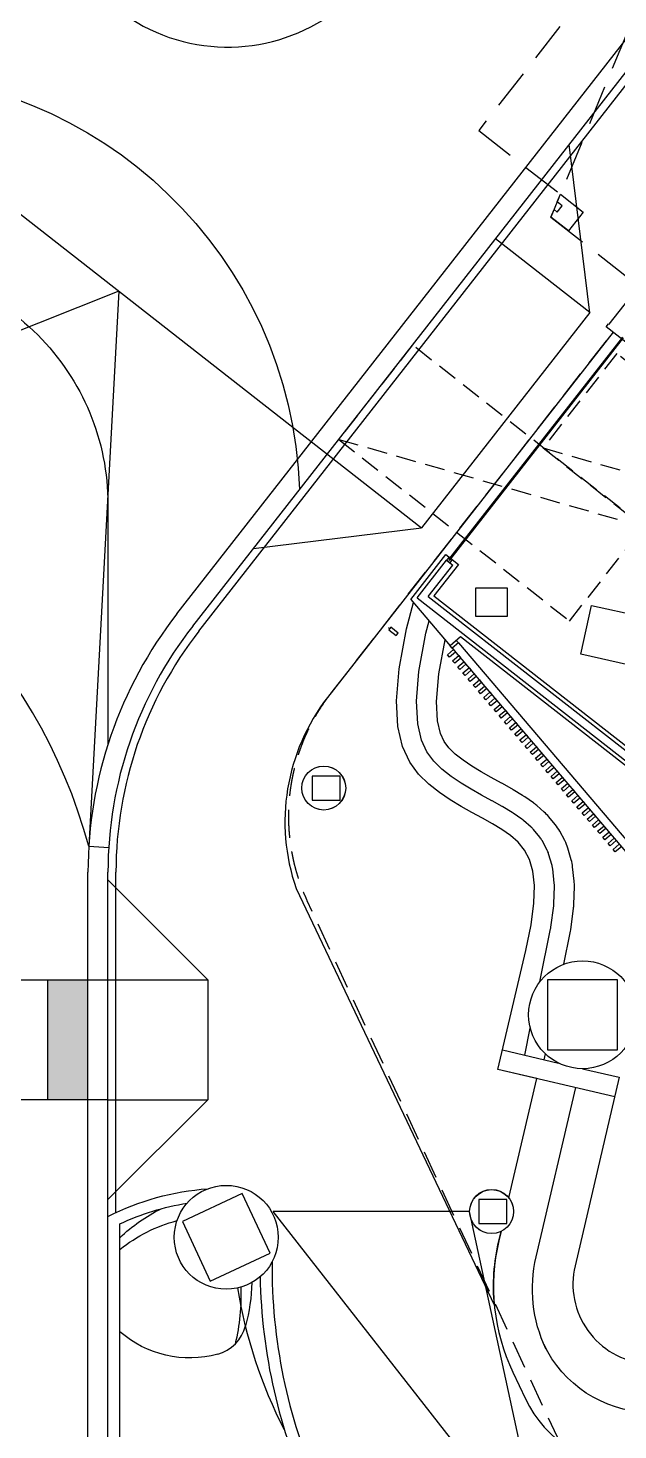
# Model space of a CAD drawing. Header units: millimetres. Extents: x -7616 to 421613, y 91067 to 341353.
# Drawn here: x 336397 to 351158, y 133501 to 168593 of the extents above; entities that cross this region are included whole.
import ezdxf

# ---------------------------------------------------------------- set-up
doc = ezdxf.new("R2010")
doc.units = ezdxf.units.MM
doc.header["$LTSCALE"] = 500
doc.header["$MEASUREMENT"] = 0
doc.linetypes.add('H0', pattern=[0.3, 0.2, -0.1])
doc.linetypes.add('HOON1', pattern=[3, 2, -1])
doc.layers.add('e-plan', color=9, linetype='CONTINUOUS')

# ---------------------------------------------------------------- blocks, each defined once
blk = doc.blocks.new('1F 기둥 140514')
at = {"layer": 'e-plan', "ltscale": 0.5}
for points in [[(401634, 23800), (402434, 23800), (402434, 24500), (401634, 24500)], [(397544, 19200), (398244, 19200), (398244, 19800), (397544, 19800)], [(401714, 8600), (402414, 8600), (402414, 9200), (401714, 9200)]]:
    blk.add_lwpolyline(points, close=True, dxfattribs=at)
blk = doc.blocks.new('A$C633402C3')
at = {"layer": 'e-plan'}
for p, q in [((257105, 53336), (265105, 53336)), ((263605, 50336), (263605, 53336)), ((264605, 50336), (264605, 53336)), ((256513, 50336), (265105, 50336)), ((265405, 38206), (265405, 47227))]:
    blk.add_line(p, q, dxfattribs=at)
for points in [[(257605, 76036), (259105, 76036, -0.403999), (269899, 65613)], [(257605, 71236), (259105, 71236, -0.414214), (265105, 65236), (265105, 59233)], [(277743, 69546), (270599, 60402), (270599, 60402, 0.253108), (269813, 55625), (274776, 45182, -0.081597), (274885, 46799), (274941, 47039)], [(275911, 53285), (276183, 54615, 0.018118), (276189, 54650), (276260, 55190, 0.02504), (276264, 55240), (276277, 55682, 0.034112), (276274, 55751), (276235, 56111, 0.044184), (276218, 56197), (276133, 56489, 0.051406), (276094, 56584), (275969, 56820, 0.050528), (275913, 56904), (275752, 57098, 0.040379), (275695, 57156), (275505, 57323, 0.026499), (275463, 57356), (275248, 57507, 0.016798), (275220, 57525), (274984, 57668, 0.0092), (274968, 57677), (274717, 57817, 0.002565), (274713, 57820), (274453, 57961), (274194, 58106), (273941, 58260), (273696, 58428), (273464, 58612), (273258, 58812), (273088, 59042), (272951, 59338), (272857, 59747), (272827, 60309), (272888, 61056), (273062, 62011), (273143, 62318)], [(276512, 53727), (276673, 54514, 0.018118), (276685, 54586), (276755, 55125, 0.02504), (276763, 55225), (276776, 55668, 0.034112), (276771, 55804), (276732, 56164, 0.044184), (276698, 56337), (276613, 56629, 0.051406), (276536, 56819), (276410, 57055, 0.050528), (276298, 57222), (276137, 57417, 0.040379), (276024, 57533), (275834, 57699, 0.026499), (275750, 57765), (275535, 57916, 0.016798), (275479, 57953), (275243, 58095, 0.0092), (275212, 58114), (274961, 58254, 0.002565), (274952, 58259), (274695, 58398), (274446, 58538), (274212, 58680), (273993, 58830), (273795, 58988), (273635, 59143), (273520, 59298), (273427, 59501), (273354, 59817), (273328, 60302), (273384, 60991), (273541, 61850)], [(275536, 51450), (275673, 52123, 0.018118)], [(276023, 51336), (276052, 51480, 0.018118)], [(276983, 51111), (277899, 50896), (276793, 46177, 0.453217), (278543, 43730), (278726, 43712)], [(278990, 42489), (278615, 42502, -0.279938), (276012, 44212), (276065, 44100, -0.170065), (275819, 46401), (276811, 50637)], [(265105, 47414, -0.099119), (267604, 48106, -0.09672)], [(265405, 47227, -0.070014), (267085, 47744, -0.069324)], [(265405, 46881, -0.077542), (266438, 47605, -0.077542)], [(265405, 46587, -0.104816), (266834, 47307)], [(274941, 47039), (274885, 46799, 0.170065), (275237, 43513), (275553, 42848, 0.289493), (278263, 41136), (285596, 41136, 0.261169), (286875, 41853), (287264, 42489)], [(269212, 46279, 0.107891), (270386, 40620, 0.107891)], [(268294, 44226, 0.07514), (268435, 45644, 0.072394)], [(269523, 42070, -0.079181), (268357, 45624)], [(268703, 45758, -0.061098), (268550, 44671)], [(268914, 45906, 0.10448), (270191, 40325, 0.10448)], [(267851, 43966, -0.253315), (265405, 44528, -0.253315)]]:
    blk.add_lwpolyline(points, format="xyb", dxfattribs=at)
for points in [[(275561, 54066), (275694, 54715), (275764, 55254), (275777, 55697), (275738, 56057), (275653, 56349), (275527, 56585), (275366, 56780), (275176, 56946), (274960, 57098), (274725, 57240), (274474, 57380), (274211, 57523), (273942, 57674), (273669, 57840), (273398, 58025), (273133, 58236), (272880, 58482), (272655, 58786), (272476, 59176), (272360, 59677), (272326, 60316), (272391, 61122), (272574, 62120), (272747, 62783)], [(275137, 47876), (275838, 50865), (274864, 51094), (275561, 54066)], [(274978, 51580), (276378, 51252)], [(277785, 50409), (274864, 51094)], [(277785, 50409), (274864, 51094)]]:
    blk.add_lwpolyline(points, dxfattribs=at)
for centre in [(270505, 58136), (274705, 47536)]:
    blk.add_circle(centre, 550, dxfattribs=at)
blk.add_arc((267584, 44930), 1000, 285.4961, 344.979, dxfattribs=at)
blk.add_solid([(263605, 53336), (264605, 53336), (263605, 50336), (264605, 50336)], dxfattribs=at)
blk = doc.blocks.new('1~2F TC-140305')
at = {"layer": 'e-plan', "ltscale": 0.5}
blk.add_lwpolyline([(-64438, -104179), (-63217, -104449), (-63488, -105670), (-64708, -105399), (-64438, -104179)], dxfattribs=at)
for points in [[(-65540, -115300), (-63790, -115300), (-63790, -113550), (-65540, -113550)], [(-73979, -121091), (-72484, -120394), (-73181, -118899), (-74677, -119596)]]:
    blk.add_lwpolyline(points, close=True, dxfattribs=at)
blk = doc.blocks.new('1F 코어')
at = {"layer": 'e-plan'}
blk.add_blockref('1~2F TC-140305', (0, 0), dxfattribs=at)
blk = doc.blocks.new('A$C6B9375F1')
at = {"layer": 'e-plan'}
blk.add_lwpolyline([(-30, 195), (-30, 155), (10, 155), (10, -80), (-70, -80), (-70, 155), (-30, 155)], dxfattribs=at)

msp = doc.modelspace()

# ---------------------------------------------------------------- linework, layer by layer
at = {"layer": 'e-plan'}
for p, q in [((340123, 153929), (356083, 174357)), ((340517, 153621), (356477, 174049)), ((340674, 153498), (356635, 173926)), ((330897, 168089), (346244, 156085)), ((350454, 161467), (349939, 165681)), ((350456, 161470), (348092, 163317)), ((338671, 162008), (328090, 157791)), ((338671, 162008), (337916, 148113)), ((350456, 161470), (346244, 156085)), ((342038, 155568), (346244, 156085)), ((345976, 154289), (346852, 155411)), ((346133, 154327), (346870, 155271)), ((346413, 154362), (347027, 155147)), ((346870, 155271), (347027, 155147)), ((345976, 154289), (346961, 153132)), ((346133, 154327), (356038, 146588)), ((346413, 154362), (353269, 149006)), ((347219, 153351), (346961, 153132)), ((355058, 147227), (347219, 153351)), ((347013, 153071), (352778, 146297)), ((347165, 153200), (352930, 146427)), ((337917, 148113), (338416, 148082)), ((337897, 129008), (337897, 147464)), ((338397, 129759), (338397, 147464)), ((338597, 138944), (338597, 147464)), ((347447, 138968), (342530, 138968))]:
    msp.add_line(p, q, dxfattribs=at)
at = {"layer": 'e-plan', "linetype": 'HOON1', "ltscale": 0.7}
for p, q in [((343973, 151937), (351035, 160975)), ((352824, 126498), (343382, 146746))]:
    msp.add_line(p, q, dxfattribs=at)
at = {"layer": 'e-plan', "linetype": 'HOON1', "ltscale": 0.5}
for p, q in [((344170, 158297), (351800, 156108)), ((349283, 158083), (356921, 155887))]:
    msp.add_line(p, q, dxfattribs=at)
at = {"layer": 'e-plan', "linetype": 'HOON1'}
for points in [[(359563, 172248), (355040, 175782), (353685, 174048), (349479, 163857), (351670, 162145)], [(353401, 173360), (347674, 166029), (349717, 164433)]]:
    msp.add_lwpolyline(points, dxfattribs=at)
at = {"layer": 'e-plan'}
for points in [[(349761, 164145), (349638, 164241), (349717, 164433), (350286, 163988), (349917, 163515), (349479, 163857), (349559, 164049), (349638, 163987), (349761, 164145)], [(346921, 155231), (346921, 155231), (346897, 155249), (346897, 155249), (346870, 155271), (346931, 155349), (346959, 155328), (346928, 155288), (346952, 155270), (346982, 155309), (347010, 155288), (346948, 155209)], [(346943, 152845), (346891, 152906), (347043, 153035), (347095, 152974)], [(347013, 153071), (346961, 153132), (347113, 153261), (347165, 153200)], [(347072, 152692), (347021, 152753), (347173, 152883), (347225, 152822)], [(347202, 152540), (347150, 152601), (347302, 152731), (347354, 152670)], [(347332, 152388), (347280, 152449), (347432, 152578), (347484, 152517)], [(347461, 152235), (347409, 152296), (347562, 152426), (347614, 152365)], [(347591, 152083), (347539, 152144), (347691, 152274), (347743, 152213)], [(347721, 151931), (347669, 151992), (347821, 152121), (347873, 152060)], [(347850, 151779), (347798, 151839), (347951, 151969), (348002, 151908)], [(347980, 151626), (347928, 151687), (348080, 151817), (348132, 151756)], [(348109, 151474), (348058, 151535), (348210, 151664), (348262, 151604)], [(348239, 151322), (348187, 151383), (348340, 151512), (348391, 151451)], [(348369, 151169), (348317, 151230), (348469, 151360), (348521, 151299)], [(348498, 151017), (348446, 151078), (348599, 151208), (348651, 151147)], [(348628, 150865), (348576, 150926), (348728, 151055), (348780, 150994)], [(348758, 150712), (348706, 150773), (348858, 150903), (348910, 150842)], [(348887, 150560), (348835, 150621), (348988, 150751), (349040, 150690)], [(349017, 150408), (348965, 150469), (349117, 150598), (349169, 150537)], [(349146, 150255), (349095, 150316), (349247, 150446), (349299, 150385)], [(349276, 150103), (349224, 150164), (349377, 150294), (349428, 150233)], [(349406, 149951), (349354, 150012), (349506, 150141), (349558, 150080)], [(349535, 149799), (349483, 149859), (349636, 149989), (349688, 149928)], [(349665, 149646), (349613, 149707), (349765, 149837), (349817, 149776)], [(349795, 149494), (349743, 149555), (349895, 149684), (349947, 149624)], [(349924, 149342), (349872, 149403), (350025, 149532), (350077, 149471)], [(350054, 149189), (350002, 149250), (350154, 149380), (350206, 149319)], [(350183, 149037), (350132, 149098), (350284, 149228), (350336, 149167)], [(350313, 148885), (350261, 148946), (350414, 149075), (350465, 149014)], [(350443, 148732), (350391, 148793), (350543, 148923), (350595, 148862)], [(350572, 148580), (350521, 148641), (350673, 148771), (350725, 148710)], [(350702, 148428), (350650, 148489), (350802, 148618), (350854, 148557)], [(350832, 148276), (350780, 148336), (350932, 148466), (350984, 148405)], [(350961, 148123), (350909, 148184), (351062, 148314), (351114, 148253)], [(351091, 147971), (351039, 148032), (351191, 148161), (351243, 148101)]]:
    msp.add_lwpolyline(points, close=True, dxfattribs=at)
at = {"layer": 'e-plan', "ltscale": 0.5}
for points in [[(346852, 155411), (347168, 155165), (346554, 154379), (353252, 149146), (356121, 152818), (356255, 152713), (358285, 155312), (350863, 161113), (350924, 161191), (350940, 161179), (351685, 162133), (351953, 161923)], [(346852, 155411), (347168, 155165), (346554, 154379), (353252, 149146), (356121, 152818), (356255, 152713), (358285, 155312), (350863, 161113), (350924, 161191), (350940, 161179), (351685, 162133), (351938, 161936)]]:
    msp.add_lwpolyline(points, dxfattribs=at)
at = {"layer": 'e-plan'}
for points in [[(346930, 155287), (351278, 160852)], [(346949, 155272), (351297, 160837)], [(338397, 147268), (340897, 144768), (340897, 141768), (338397, 139268)], [(338397, 144768), (340897, 144768)], [(338397, 141768), (340897, 141768)], [(342526, 138966), (349330, 130270), (347447, 138968)]]:
    msp.add_lwpolyline(points, dxfattribs=at)
at = {"layer": 'e-plan', "linetype": 'HOON1', "ltscale": 0.5}
for points in [[(346017, 160660), (344170, 158297), (349945, 153750), (351800, 156108)], [(351130, 160447), (349283, 158083), (355066, 153530), (356921, 155888)]]:
    msp.add_lwpolyline(points, close=True, dxfattribs=at)
at = {"layer": 'e-plan'}
for points in [[(340123, 153929, 0.167343), (337897, 147464, 0.167343)], [(340517, 153621, 0.167342), (338397, 147464, 1.000001)], [(340674, 153498, 0.167342), (338597, 147464, 0.167342)]]:
    msp.add_lwpolyline(points, format="xyb", dxfattribs=at)
at = {"layer": 'e-plan', "ltscale": 0.5}
for centre in [(343797, 149568), (347997, 138968)]:
    msp.add_circle(centre, 550, dxfattribs=at)
at = {"layer": 'e-plan'}
for centre, radius in [((350272, 143893), 1350), ((341357, 138323), 1300)]:
    msp.add_circle(centre, radius, dxfattribs=at)
for centre, radius, start, end in [((341397, 172615), 4500, 180, 322), ((324697, 144518), 13700, 15.2111, 75.6617)]:
    msp.add_arc(centre, radius, start, end, dxfattribs=at)
at = {"layer": 'e-plan', "linetype": 'HOON1', "ltscale": 0.7}
msp.add_arc((347913, 148859), 5000, 142, 205.0011, dxfattribs=at)

# ---------------------------------------------------------------- block references
at = {"layer": 'e-plan', "linetype": 'H0'}
msp.add_blockref('A$C633402C3', (73291, 91433), dxfattribs=at)
at = {"layer": 'e-plan'}
for name, p in [('1F 코어', (414937, 258318)), ('1F 기둥 140514', (-54037, 130068))]:
    msp.add_blockref(name, p, dxfattribs=at)
at = {"layer": 'e-plan', "xscale": -1, "rotation": 51.99999814681373}
msp.add_blockref('A$C6B9375F1', (345555, 153442), dxfattribs=at)

doc.saveas('drawing.dxf')
